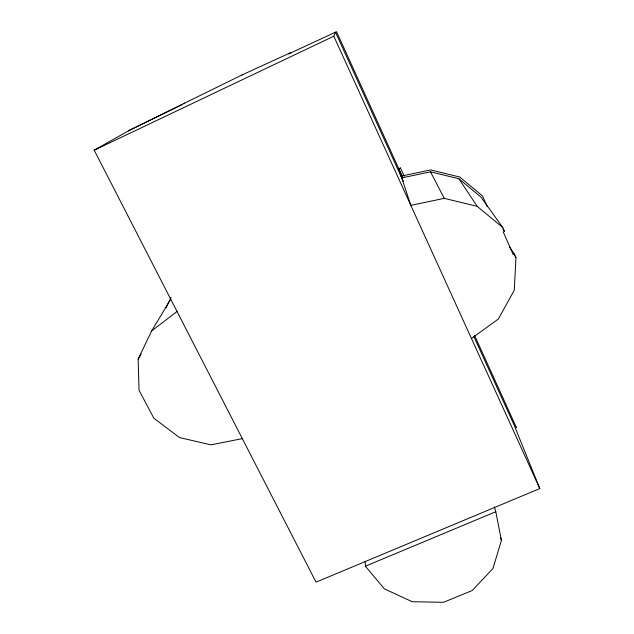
<?xml version="1.0" encoding="UTF-8"?>
<svg xmlns="http://www.w3.org/2000/svg" width="634" height="634" viewBox="0 0 634 634"><rect width="100%" height="100%" fill="white"/><g stroke="black" fill="none" stroke-linecap="round" stroke-linejoin="round"><path stroke-width="0.95" d="M509.387 246.729L514.428 254.068L515.965 257.578L514.269 290.229L498.324 319.037L471.458 338.501M494.385 506.986L495.796 511.725L501.423 540.414L492.935 568.492L472.251 590.5L443.507 602.3L412.251 601.729L384.418 588.907L365.382 566.202L365.208 561.296M473.947 336.686L514.103 424.994L539.796 488.568L316.033 582.147L94.204 150.195L333.801 36.209L335.505 32.207L403.382 181.49M242.331 438.633L210.987 444.838L179.477 437.571L153.824 418.171L139.02 390.243L138.149 359.113L151.653 330.924L170.903 298.915M166.037 307.815L171.069 297.33M138.149 359.113L141.152 354.034M290.626 52.67L241.919 75.002M289.698 53.09L288.644 53.938L336.551 31.7L402.804 177.552L401.75 177.9L430.518 171.846L458.865 178.733L480.984 197.111L502.794 227.558L504.513 231.473L503.285 232.02L513.207 254.614L514.428 254.068M151.653 330.924L177.029 311.468M184.589 103.144L128.337 130.85M94.204 150.195L129.463 130.303M183.495 103.683L242.061 74.915M128.607 130.699L181.799 104.792M398.675 168.818L400.45 168.002L404.262 176.133M398.746 169.032L400.45 168.002M365.382 566.202L495.796 511.725M502.794 227.558L477.18 206.319L444.26 198.355L410.816 205.345L401.663 177.631M502.833 229.12L504.513 231.473M514.325 255.177L515.965 257.578M458.865 178.733L477.18 206.319M430.518 171.846L444.26 198.355M402.923 180.27L400.965 176.173L430.581 169.936L459.761 177.029L482.537 195.954L487.253 206.676M402.027 176.022L399.103 169.872L400.522 174.176M333.801 36.209L539.796 488.568M474.517 335.307L516.464 427.673L516.266 427.173M500.598 537.592L501.423 540.414"/></g></svg>
